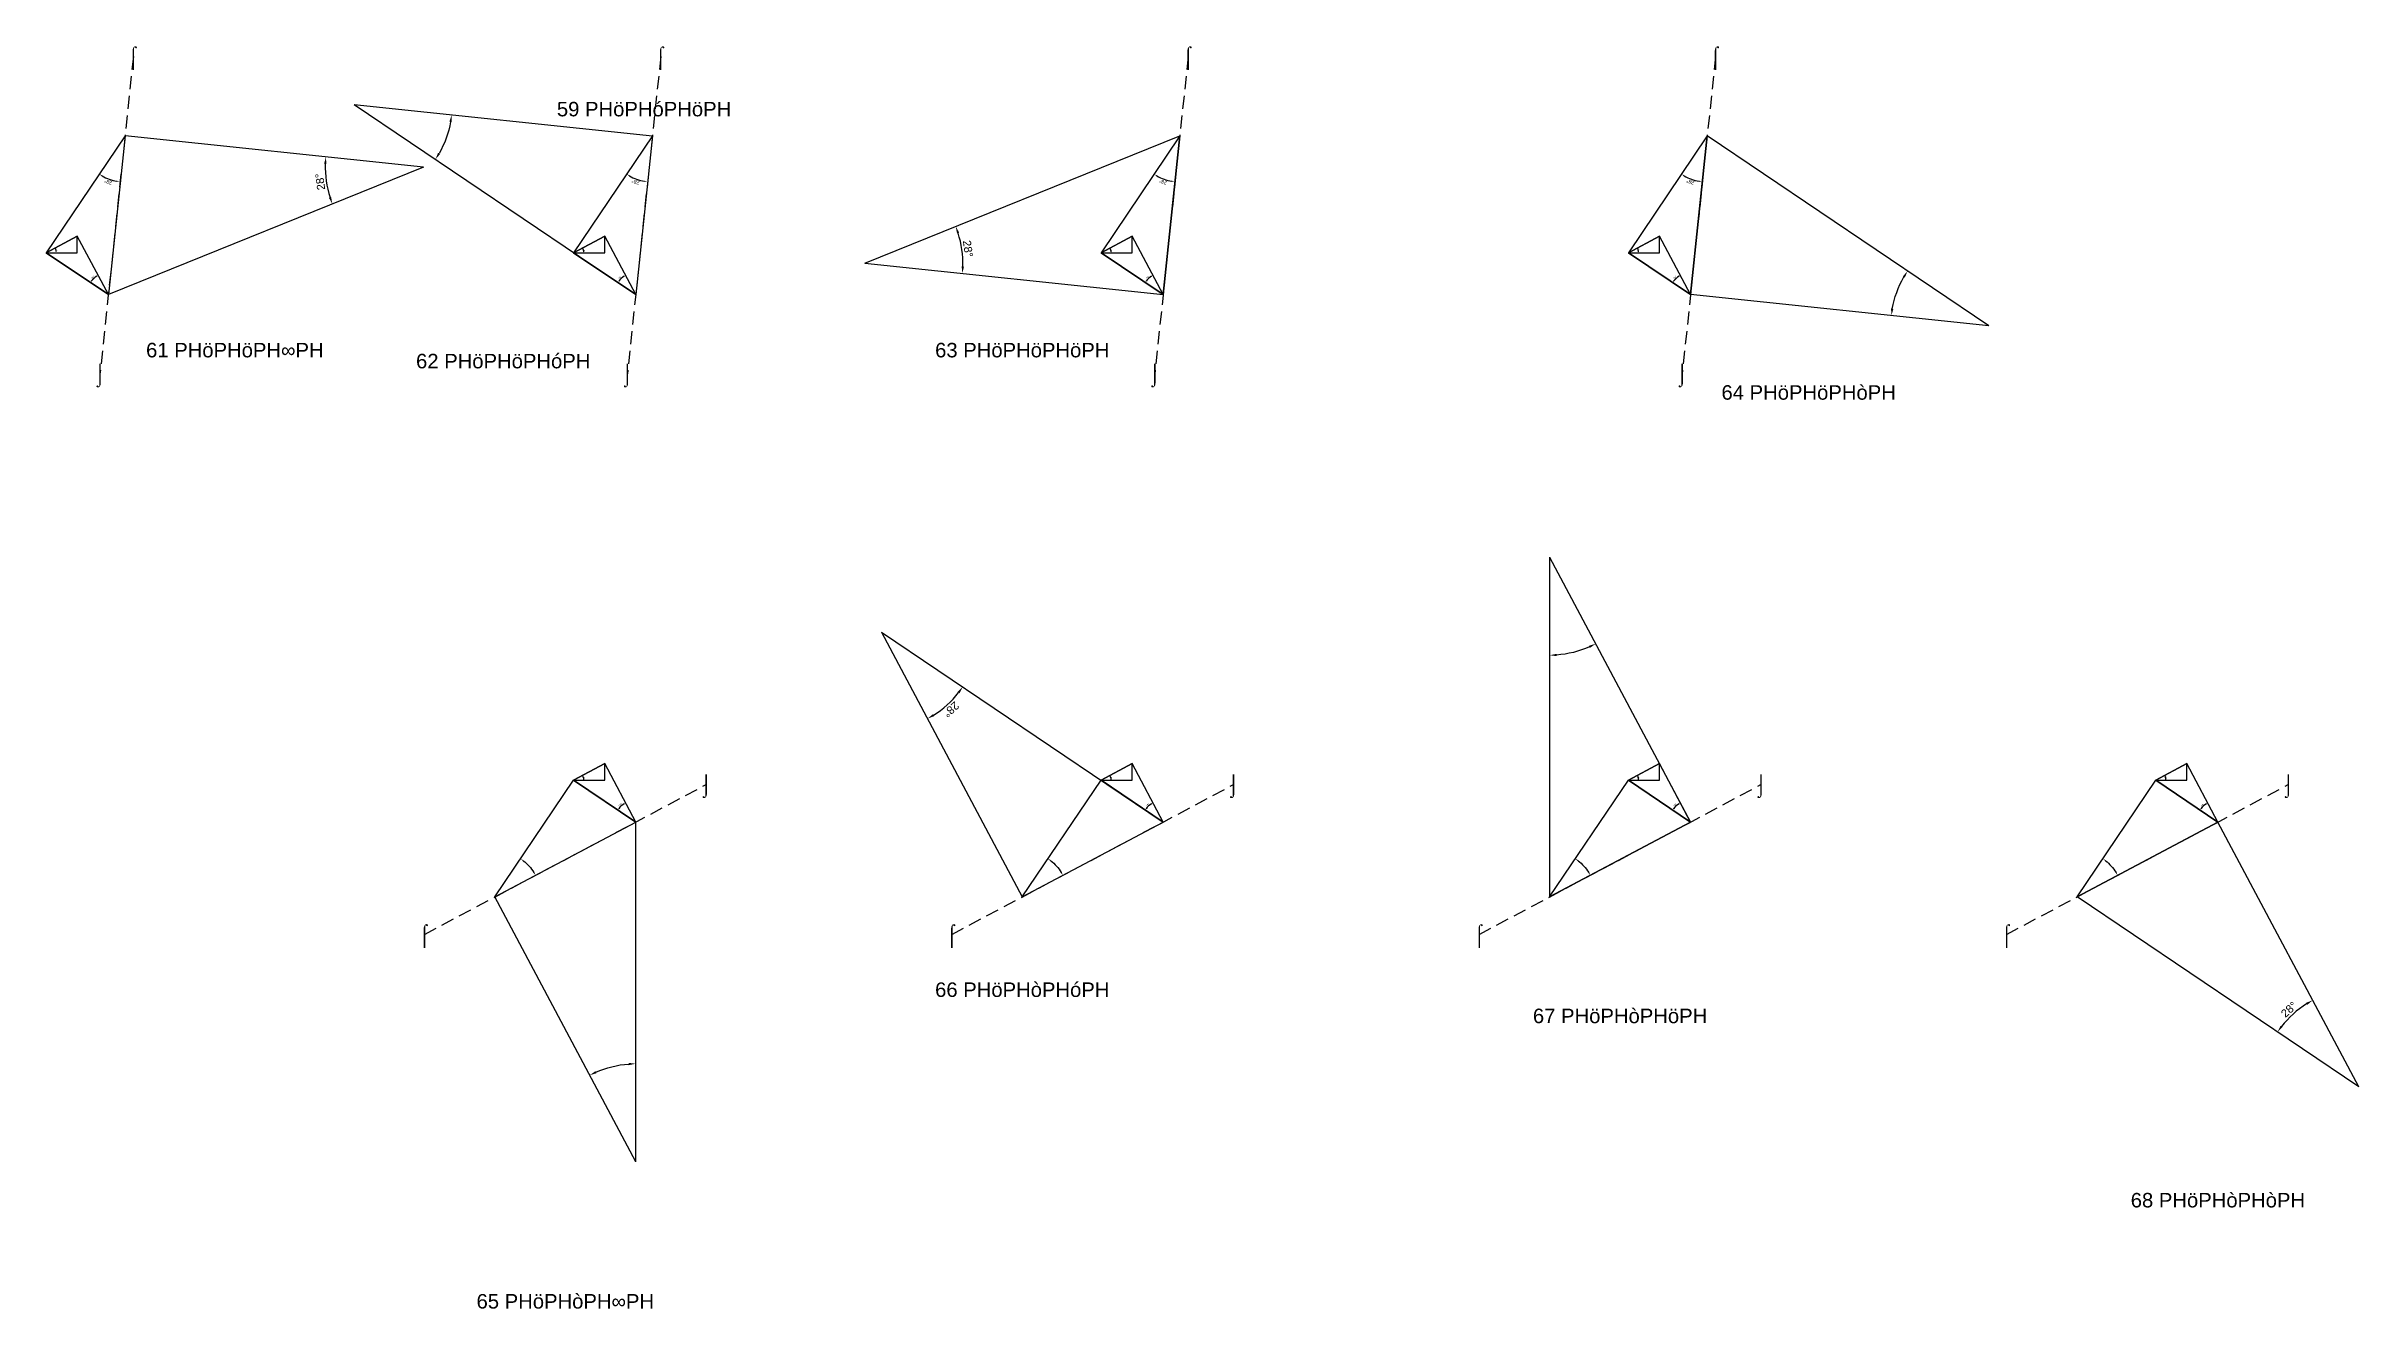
# Model space of a CAD drawing. Header units: millimetres. Extents: x 100562 to 3861006, y -7054888 to 24518.
# Drawn here: x 1150221 to 2267591, y -5845035 to -5235125 of the extents above; entities that cross this region are included whole.
import ezdxf
from ezdxf.enums import TextEntityAlignment as Align

# ---------------------------------------------------------------- set-up
doc = ezdxf.new("R2010")
doc.units = ezdxf.units.MM
doc.header["$PDMODE"] = 35
doc.linetypes.add('DASHED', pattern=[19.05, 12.7, -6.35])
for name, color, linetype in [('BASE', 170, 'Continuous'), ('HYPOTENUSE', 20, 'Continuous'), ('PERPENDICULAR', 90, 'Continuous')]:
    doc.layers.add(name, color=color, linetype=linetype)
doc.styles.add('Arial', font='arial.ttf')
doc.dimstyles.new('ISO-25', dxfattribs={"dimtxt": 250, "dimasz": 100, "dimexe": 1.25, "dimexo": 0.625, "dimgap": 100, "dimtad": 1, "dimdec": 0, "dimtxsty": 'Arial', "dimcen": 2.5, "dimadec": 0, "dimazin": 0, "dimtfac": 1, "dimtdec": 0, "dimtmove": 0, "dimatfit": 3, "dimfxl": 1, "dimarcsym": 0})

# ---------------------------------------------------------------- blocks, each defined once
blk = doc.blocks.new('*D2')
at = {"color": 0, "lineweight": -2, "ltscale": 100, "transparency": 16777216}
blk.add_arc((0, 0), 4906, 4.08845, 23.91155, dxfattribs=at)
at = {"color": 0, "ltscale": 100, "transparency": 16777216}
for points in [[(4432, 1963), (4537, 2014), (4332, 2303)], [(4952, 352), (4835, 348), (4906, 0)]]:
    blk.add_solid(points, dxfattribs=at)
at = {"layer": 'Defpoints', "color": 0, "ltscale": 100, "transparency": 16777216}
for p in [(15000, 7976), (0, 0), (0, 0), (4841, 796), (15000, 0)]:
    blk.add_point(p, dxfattribs=at)
at = {"color": 0, "ltscale": 100, "transparency": 16777216, "insert": (5055, 1260), "char_height": 400, "attachment_point": 5, "rotation": 284, "style": 'Arial'}
blk.add_mtext('28°', dxfattribs=at)
blk = doc.blocks.new('GTN')
at = {"layer": 'BASE'}
blk.add_line((0, 0), (15000, 0), dxfattribs=at)
at = {"layer": 'HYPOTENUSE'}
blk.add_line((0, 0), (15000, 7975.6), dxfattribs=at)
at = {"layer": 'PERPENDICULAR'}
blk.add_line((15000, 0), (15000, 7975.6), dxfattribs=at)
at = {"color": 4, "ltscale": 100}
dim = blk.add_angular_dim_2l(base=(4841, 795.6), line1=((0, 0), (15000, 0)), line2=((0, 0), (15000, 7975.6)), dimstyle='ISO-25', override={"dimtxt": 400, "dimasz": 350, "dimgap": 100}, dxfattribs=at)
dim.commit()
dim.dimension.update_dxf_attribs({"geometry": '*D2', "text_midpoint": (5055.4, 1260.5)})

msp = doc.modelspace()

# ---------------------------------------------------------------- linework, layer by layer
at = {"linetype": 'DASHED', "ltscale": 500}
for p, q in [((1192306, -5240101), (1176192, -5393415)), ((1447134, -5240101), (1431021, -5393415)), ((1701963, -5240101), (1685849, -5393415)), ((1956791, -5240101), (1940677, -5393415)), ((1332964, -5664195), (1469078, -5591822)), ((1587792, -5664195), (1723906, -5591822)), ((1842620, -5664195), (1978734, -5591822)), ((2097448, -5664195), (2233562, -5591822))]:
    msp.add_line(p, q, dxfattribs=at)

# ---------------------------------------------------------------- block references
at = {"linetype": 'DASHED', "ltscale": 100}
for p, xscale, yscale, zscale, rotation in [((1298935, -5263277), -9.66433836914491, 9.664338369144906, 9.664338369144907, 173.9999999999999), ((1545706, -5339934), 9.664338369144911, 9.664338369144911, 9.664338369144911, 353.9999999999997), ((1188278, -5278430), 4.537132037454112, 4.537132037454112, 4.537132037454112, 235.9999999999999), ((1332449, -5293583), 9.664338369144907, 9.664338369144907, 9.664338369144907, 174), ((1443106, -5278430), 4.537132037454112, 4.537132037454112, 4.537132037454112, 235.9999999999999), ((1697934, -5278430), 4.537132037454112, 4.537132037454112, 4.537132037454112, 235.9999999999999), ((1952763, -5278430), 4.537132037454112, 4.537132037454112, 4.537132037454112, 235.9999999999999), ((2088876, -5370240), -9.664338369144911, 9.664338369144911, 9.664338369144911, 353.9999999999999), ((1180221, -5355087), 2.130054468189511, 2.130054468189511, 2.130054468189511, 118), ((1435049, -5355087), 2.130054468189511, 2.130054468189511, 2.130054468189511, 118), ((1689877, -5355087), 2.130054468189511, 2.130054468189511, 2.130054468189511, 118), ((1944706, -5355087), 2.130054468189511, 2.130054468189511, 2.130054468189511, 118), ((1553763, -5518105), 9.664338369144957, 9.664338369144957, 9.664338369144957, 298.0000000000001), ((1876649, -5481918), -9.664338369144959, 9.664338369144957, 9.664338369144957, 118.0000000000002), ((1435049, -5609915), 2.130054468189511, 2.130054468189511, 2.130054468189511, 118), ((1689877, -5609915), 2.130054468189511, 2.130054468189511, 2.130054468189511, 118), ((1944706, -5609915), 2.130054468189511, 2.130054468189511, 2.130054468189511, 118), ((2199534, -5609915), 2.130054468189511, 2.130054468189511, 2.130054468189511, 118), ((1366992, -5646101), -4.537132037454112, 4.537132037454112, 4.537132037454112, 235.9999999999999), ((1621820, -5646101), -4.537132037454112, 4.537132037454112, 4.537132037454112, 235.9999999999999), ((1876649, -5646101), -4.537132037454112, 4.537132037454112, 4.537132037454112, 235.9999999999999), ((2131477, -5646101), -4.537132037454112, 4.537132037454112, 4.537132037454112, 235.9999999999999), ((1435049, -5774098), -9.664338369144959, 9.664338369144957, 9.664338369144957, 298.0000000000002), ((2267591, -5737911), 9.664338369144957, 9.664338369144957, 9.664338369144957, 118.0000000000001)]:
    msp.add_blockref('GTN', p, dxfattribs=dict(at, xscale=xscale, yscale=yscale, zscale=zscale, rotation=rotation))
at = {"linetype": 'DASHED'}
for p in [(1150221, -5334851), (1405049, -5334851), (1659877, -5334851), (1914706, -5334851), (1405049, -5589680), (1659877, -5589680), (1914706, -5589680), (2169534, -5589680)]:
    msp.add_blockref('GTN', p, dxfattribs=at)

# ---------------------------------------------------------------- texts
at = {"linetype": 'DASHED', "ltscale": 100, "style": 'Arial'}
for s, p in [('⌠', (1192306, -5240101)), ('⌠', (1447134, -5240101)), ('⌠', (1701963, -5240101)), ('⌠', (1956791, -5240101)), ('59 PHöPHóPHöPH', (1439078, -5265484)), ('61 PHöPHöPH∞PH', (1241335, -5381917)), ('62 PHöPHöPHóPH', (1371021, -5387220)), ('63 PHöPHöPHöPH', (1621820, -5381917)), ('⌡', (1176192, -5393415)), ('⌡', (1431021, -5393415)), ('⌡', (1685849, -5393415)), ('⌡', (1940677, -5393415)), ('64 PHöPHöPHòPH', (2001791, -5402373)), ('⌡', (1469078, -5591822)), ('⌡', (1723906, -5591822)), ('⌡', (1978734, -5591822)), ('⌡', (2233562, -5591822)), ('⌠', (1332964, -5664195)), ('⌠', (1587792, -5664195)), ('⌠', (1842620, -5664195)), ('⌠', (2097448, -5664195)), ('66 PHöPHòPHóPH', (1621820, -5690900)), ('67 PHöPHòPHöPH', (1910677, -5703565)), ('68 PHöPHòPHòPH', (2199534, -5792584)), ('65 PHöPHòPH∞PH', (1401021, -5841436))]:
    msp.add_text(s, height=7000, dxfattribs=at).set_placement(p, align=Align.MIDDLE_CENTER)

doc.saveas('drawing.dxf')
